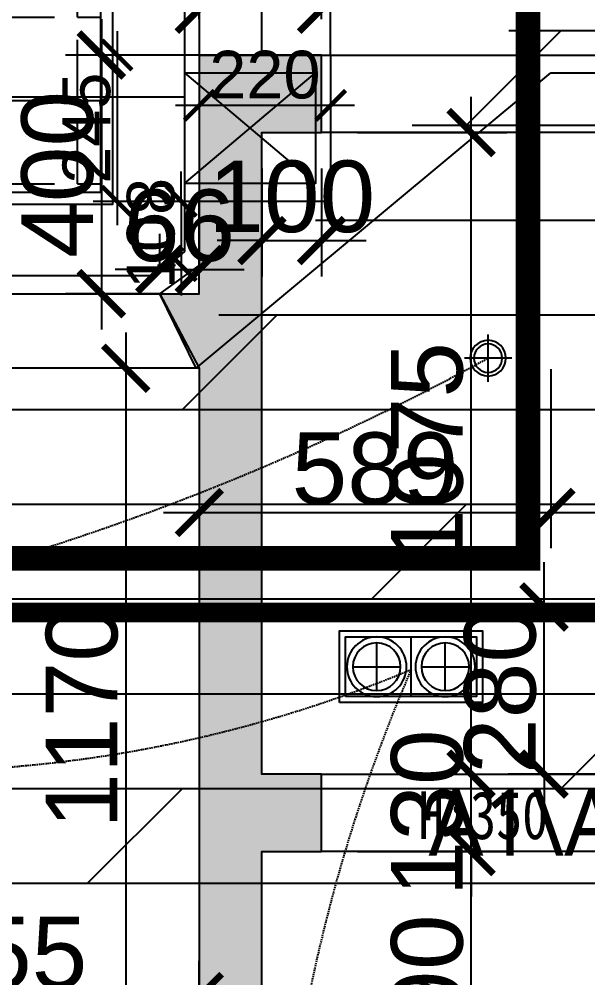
# Model space of a CAD drawing. Header units: millimetres. Extents: x 148889 to 229003, y -70503 to 111106.
# Drawn here: x 209820 to 210773, y 62756 to 64363 of the extents above; entities that cross this region are included whole.
import ezdxf
from ezdxf.lldxf.tags import DXFTag

# ---------------------------------------------------------------- set-up
doc = ezdxf.new("R2010")
doc.units = ezdxf.units.MM
doc.header["$PDMODE"] = 3
doc.linetypes.add('DASHED2', pattern=[0.375, 0.25, -0.125])
for name, color, linetype in [('C-灯具1', 2, 'Continuous'), ('C-造型线1(造型分割)', 4, 'Continuous'), ('F-地坪1(分割线)', 16, 'Continuous'), ('F-地坪3(地台)', 6, 'Continuous'), ('P-原墙线', 7, 'Continuous'), ('P-完成面', 1, 'Continuous'), ('P-开关', 7, 'DASHED2'), ('P-捣墙线', 250, 'Continuous'), ('P-插座', 1, 'Continuous'), ('P-新墙线', 4, 'Continuous'), ('P-水路', 7, 'Continuous'), ('P-间墙尺寸', 6, 'Continuous')]:
    doc.layers.add(name, color=color, linetype=linetype)
doc.styles.add('Arial', font='arial.ttf')
doc.styles.add('宋体', font='SimSun.ttf')
tags = doc.linetypes.add('ACAD_ISO03W100', pattern=[30, 12, -18]).pattern_tags.tags
tags[6:7] = [DXFTag(74, 4), DXFTag(75, 0), DXFTag(340, '0'), DXFTag(46, 1.0), DXFTag(50, 0.0), DXFTag(44, 0.0), DXFTag(45, 0.0)]
tags[4:5] = [DXFTag(74, 4), DXFTag(75, 0), DXFTag(340, '0'), DXFTag(46, 1.0), DXFTag(50, 0.0), DXFTag(44, 0.0), DXFTag(45, 0.0)]
doc.dimstyles.new('1比40', dxfattribs={"dimscale": 40, "dimtxt": 2, "dimasz": 1.25, "dimexe": 1, "dimexo": 1, "dimgap": 0.25, "dimtad": 1, "dimdec": 0, "dimrnd": 0.005, "dimzin": 0, "dimdsep": 46, "dimtxsty": 'Arial', "dimblk": 'ARCHTICK', "dimcen": 0.125, "dimdle": 1, "dimclrd": 44, "dimclre": 44, "dimclrt": 50, "dimadec": 0, "dimazin": 0, "dimtfac": 1, "dimtdec": 0, "dimtix": 1, "dimtmove": 2, "dimatfit": 3, "dimldrblk": 'DOT', "dimfxl": 70, "dimtvp": 1, "dimtolj": 1, "dimtzin": 0, "dimarcsym": 0})
doc.dimstyles.new('1比60', dxfattribs={"dimscale": 60, "dimtxt": 2, "dimasz": 1.25, "dimexe": 1, "dimexo": 1, "dimgap": 0.2, "dimtad": 1, "dimdec": 0, "dimrnd": 0.005, "dimzin": 0, "dimdsep": 46, "dimtxsty": 'Arial', "dimblk": 'ARCHTICK', "dimcen": 0.125, "dimdle": 1, "dimclrd": 44, "dimclre": 44, "dimclrt": 50, "dimadec": 0, "dimazin": 0, "dimtfac": 1, "dimtdec": 0, "dimtix": 1, "dimtmove": 2, "dimatfit": 3, "dimldrblk": 'DOT', "dimfxl": 4, "dimfxlon": 1, "dimtvp": 1, "dimtolj": 1, "dimtzin": 0, "dimarcsym": 0})

# ---------------------------------------------------------------- blocks, each defined once
blk = doc.blocks.new('22323')
at = {"layer": 'C-灯具1', "color": 252}
for p, q in [((9747827.2, 6855685.6), (9747827.2, 6855605.6)), ((9747884.7, 6855695.6), (9747884.7, 6855595.6)), ((9747942.2, 6855685.6), (9747942.2, 6855605.6)), ((9747787.2, 6855645.6), (9747867.2, 6855645.6)), ((9747902.2, 6855645.6), (9747982.2, 6855645.6))]:
    blk.add_line(p, q, dxfattribs=at)
at = {"layer": 'C-灯具1'}
blk.add_lwpolyline([(9747764.7, 6855705.6), (9747764.7, 6855585.6), (9748004.7, 6855585.6), (9748004.7, 6855705.6)], close=True, dxfattribs=at)
at = {"layer": 'C-灯具1', "color": 252}
blk.add_lwpolyline([(9747774.7, 6855695.6), (9747774.7, 6855595.6), (9747994.7, 6855595.6), (9747994.7, 6855695.6)], close=True, dxfattribs=at)
for centre in [(9747827.2, 6855645.6), (9747942.2, 6855645.6)]:
    blk.add_circle(centre, 50, dxfattribs=at)
at = {"layer": 'C-灯具1'}
for centre in [(9747827.2, 6855645.6), (9747942.2, 6855645.6)]:
    blk.add_circle(centre, 40, dxfattribs=at)
blk = doc.blocks.new('htru')
at = {"layer": 'C-造型线1(造型分割)', "color": 250}
for p, q in [((207746.9, 65357.5), (207746.9, 63857.5)), ((208046.9, 65357.5), (208046.9, 63857.5)), ((208346.9, 65357.5), (208346.9, 63857.5)), ((208646.9, 65357.5), (208646.9, 63857.5)), ((208946.9, 65357.5), (208946.9, 63857.5)), ((209246.9, 65357.5), (209246.9, 63857.5)), ((209546.9, 65357.5), (209546.9, 63857.5)), ((207606.9, 65057.5), (209846.9, 65057.5)), ((207606.9, 64757.5), (209846.9, 64757.5)), ((207606.9, 64457.5), (209846.9, 64457.5)), ((207606.9, 64157.5), (209846.9, 64157.5))]:
    blk.add_line(p, q, dxfattribs=at)
blk = doc.blocks.new('_ArchTick')
at = {"color": 0, "linetype": 'ByBlock', "const_width": 0.15}
blk.add_lwpolyline([(-0.5, -0.5), (0.5, 0.5)], dxfattribs=at)
blk = doc.blocks.new('*D870')
at = {"layer": 'Defpoints', "color": 0}
for p in [(210121.9, 63943), (210055.7, 63902.5), (210121.9, 63902.5)]:
    blk.add_point(p, dxfattribs=at)
at = {"layer": 'P-捣墙线', "color": 44, "lineweight": -2}
for p, q in [((210055.7, 63943), (210055.7, 64003)), ((210121.9, 63943), (210121.9, 64003)), ((210055.7, 63943), (209980.7, 63943)), ((210055.7, 63943), (210121.9, 63943)), ((210121.9, 63943), (210196.9, 63943))]:
    blk.add_line(p, q, dxfattribs=at)
at = {"layer": 'P-捣墙线', "color": 44, "lineweight": -2, "xscale": 75, "yscale": 75, "zscale": 75}
blk.add_blockref('_ArchTick', (210055.7, 63943), dxfattribs=at)
at = {"layer": 'P-捣墙线', "color": 44, "lineweight": -2, "xscale": 75, "yscale": 75, "zscale": 75, "rotation": 180}
blk.add_blockref('_ArchTick', (210121.9, 63943), dxfattribs=at)
at = {"layer": 'P-捣墙线', "color": 50, "insert": (210088.8, 64016.3), "char_height": 120, "attachment_point": 5, "style": 'Arial'}
blk.add_mtext('\\A1;66', dxfattribs=at)
blk = doc.blocks.new('_Dot')
at = {"color": 0, "linetype": 'ByBlock', "lineweight": -2}
blk.add_line((-0.5, 0), (-1, 0), dxfattribs=at)
at = {"color": 0, "linetype": 'ByBlock', "const_width": 0.5}
blk.add_lwpolyline([(-0.25, 0, 1), (0.25, 0, 1)], format="xyb", close=True, dxfattribs=at)
blk = doc.blocks.new('*D871')
at = {"layer": 'Defpoints', "color": 0}
for p in [(210121.9, 64302.5), (209957.8, 63902.5), (210121.9, 63902.5)]:
    blk.add_point(p, dxfattribs=at)
at = {"layer": 'P-捣墙线', "color": 44, "lineweight": -2}
for p, q in [((209957.8, 64362.5), (209957.8, 63842.5)), ((210061.9, 64302.5), (209897.8, 64302.5)), ((210061.9, 63902.5), (209897.8, 63902.5))]:
    blk.add_line(p, q, dxfattribs=at)
at = {"layer": 'P-捣墙线', "color": 44, "lineweight": -2, "xscale": 75, "yscale": 75, "zscale": 75}
for p, rotation in [((209957.8, 64302.5), 90), ((209957.8, 63902.5), 270)]:
    blk.add_blockref('_ArchTick', p, dxfattribs=dict(at, rotation=rotation))
at = {"layer": 'P-捣墙线', "color": 50, "insert": (209884.5, 64102.5), "char_height": 120, "attachment_point": 5, "rotation": 90, "style": 'Arial'}
blk.add_mtext('\\A1;400', dxfattribs=at)
blk = doc.blocks.new('*D872')
at = {"layer": 'Defpoints', "color": 0}
for p in [(210326.9, 64379.2), (210121.9, 64302.5), (210326.9, 64302.5)]:
    blk.add_point(p, dxfattribs=at)
at = {"layer": 'P-捣墙线', "color": 44, "lineweight": -2}
for p, q in [((210121.9, 64362.5), (210121.9, 64439.2)), ((210326.9, 64362.5), (210326.9, 64439.2)), ((210121.9, 64379.2), (210046.9, 64379.2)), ((210121.9, 64379.2), (210326.9, 64379.2)), ((210326.9, 64379.2), (210401.9, 64379.2))]:
    blk.add_line(p, q, dxfattribs=at)
at = {"layer": 'P-捣墙线', "color": 44, "lineweight": -2, "xscale": 75, "yscale": 75, "zscale": 75}
blk.add_blockref('_ArchTick', (210121.9, 64379.2), dxfattribs=at)
at = {"layer": 'P-捣墙线', "color": 44, "lineweight": -2, "xscale": 75, "yscale": 75, "zscale": 75, "rotation": 180}
blk.add_blockref('_ArchTick', (210326.9, 64379.2), dxfattribs=at)
at = {"layer": 'P-捣墙线', "color": 50, "insert": (210224.4, 64452.5), "char_height": 120, "attachment_point": 5, "style": 'Arial'}
blk.add_mtext('\\A1;205', dxfattribs=at)
blk = doc.blocks.new('*D873')
at = {"layer": 'Defpoints', "color": 0}
for p in [(211096.9, 64379.2), (210326.9, 64302.5), (211096.9, 64302.5)]:
    blk.add_point(p, dxfattribs=at)
at = {"layer": 'P-捣墙线', "color": 44, "lineweight": -2}
for p, q in [((210326.9, 64362.5), (210326.9, 64439.2)), ((211096.9, 64362.5), (211096.9, 64439.2)), ((210266.9, 64379.2), (211156.9, 64379.2))]:
    blk.add_line(p, q, dxfattribs=at)
at = {"layer": 'P-捣墙线', "color": 44, "lineweight": -2, "xscale": 75, "yscale": 75, "zscale": 75, "rotation": 180}
blk.add_blockref('_ArchTick', (210326.9, 64379.2), dxfattribs=at)
at = {"layer": 'P-捣墙线', "color": 44, "lineweight": -2, "xscale": 75, "yscale": 75, "zscale": 75}
blk.add_blockref('_ArchTick', (211096.9, 64379.2), dxfattribs=at)
at = {"layer": 'P-捣墙线', "color": 50, "insert": (210711.9, 64452.5), "char_height": 120, "attachment_point": 5, "style": 'Arial'}
blk.add_mtext('\\A1;770', dxfattribs=at)
blk = doc.blocks.new('*D875')
at = {"layer": 'Defpoints', "color": 0}
for p in [(210226.9, 64172.5), (210326.9, 64172.5), (210326.9, 63991.6)]:
    blk.add_point(p, dxfattribs=at)
at = {"layer": 'P-捣墙线', "color": 44, "lineweight": -2}
for p, q in [((210226.9, 64112.5), (210226.9, 63931.6)), ((210326.9, 64112.5), (210326.9, 63931.6)), ((210226.9, 63991.6), (210151.9, 63991.6)), ((210226.9, 63991.6), (210326.9, 63991.6)), ((210326.9, 63991.6), (210401.9, 63991.6))]:
    blk.add_line(p, q, dxfattribs=at)
at = {"layer": 'P-捣墙线', "color": 44, "lineweight": -2, "xscale": 75, "yscale": 75, "zscale": 75}
blk.add_blockref('_ArchTick', (210226.9, 63991.6), dxfattribs=at)
at = {"layer": 'P-捣墙线', "color": 44, "lineweight": -2, "xscale": 75, "yscale": 75, "zscale": 75, "rotation": 180}
blk.add_blockref('_ArchTick', (210326.9, 63991.6), dxfattribs=at)
at = {"layer": 'P-捣墙线', "color": 50, "insert": (210276.9, 64064.8), "char_height": 120, "attachment_point": 5, "style": 'Arial'}
blk.add_mtext('\\A1;100', dxfattribs=at)
blk = doc.blocks.new('*D880')
at = {"layer": 'Defpoints', "color": 0}
for p in [(210326.9, 62967.5), (210577.5, 62967.5), (209676.9, 62477.5)]:
    blk.add_point(p, dxfattribs=at)
at = {"layer": 'P-捣墙线', "color": 44, "lineweight": -2}
for p, q in [((210577.5, 62417.5), (210577.5, 63027.5)), ((210386.9, 62967.5), (210637.5, 62967.5)), ((210337.5, 62477.5), (210637.5, 62477.5))]:
    blk.add_line(p, q, dxfattribs=at)
at = {"layer": 'P-捣墙线', "color": 44, "lineweight": -2, "xscale": 75, "yscale": 75, "zscale": 75}
for p, rotation in [((210577.5, 62967.5), 90), ((210577.5, 62477.5), 270)]:
    blk.add_blockref('_ArchTick', p, dxfattribs=dict(at, rotation=rotation))
at = {"layer": 'P-捣墙线', "color": 50, "insert": (210504.2, 62722.5), "char_height": 120, "attachment_point": 5, "rotation": 90, "style": 'Arial'}
blk.add_mtext('\\A1;490', dxfattribs=at)
blk = doc.blocks.new('*D881')
at = {"layer": 'Defpoints', "color": 0}
for p in [(210326.9, 63097.5), (210577.5, 63097.5), (210326.9, 62967.5)]:
    blk.add_point(p, dxfattribs=at)
at = {"layer": 'P-捣墙线', "color": 44, "lineweight": -2}
for p, q in [((210577.5, 63097.5), (210577.5, 63172.5)), ((210386.9, 63097.5), (210637.5, 63097.5)), ((210577.5, 62967.5), (210577.5, 63097.5)), ((210386.9, 62967.5), (210637.5, 62967.5)), ((210577.5, 62967.5), (210577.5, 62892.5))]:
    blk.add_line(p, q, dxfattribs=at)
at = {"layer": 'P-捣墙线', "color": 44, "lineweight": -2, "xscale": 75, "yscale": 75, "zscale": 75}
for p, rotation in [((210577.5, 63097.5), 270), ((210577.5, 62967.5), 90)]:
    blk.add_blockref('_ArchTick', p, dxfattribs=dict(at, rotation=rotation))
at = {"layer": 'P-捣墙线', "color": 50, "insert": (210504.2, 63032.5), "char_height": 120, "attachment_point": 5, "rotation": 90, "style": 'Arial'}
blk.add_mtext('\\A1;130', dxfattribs=at)
blk = doc.blocks.new('*D882')
at = {"layer": 'Defpoints', "color": 0}
for p in [(210326.9, 64172.5), (210577.5, 64172.5), (210326.9, 63097.5)]:
    blk.add_point(p, dxfattribs=at)
at = {"layer": 'P-捣墙线', "color": 44, "lineweight": -2}
for p, q in [((210577.5, 63037.5), (210577.5, 64232.5)), ((210386.9, 64172.5), (210637.5, 64172.5)), ((210386.9, 63097.5), (210637.5, 63097.5))]:
    blk.add_line(p, q, dxfattribs=at)
at = {"layer": 'P-捣墙线', "color": 44, "lineweight": -2, "xscale": 75, "yscale": 75, "zscale": 75}
for p, rotation in [((210577.5, 64172.5), 90), ((210577.5, 63097.5), 270)]:
    blk.add_blockref('_ArchTick', p, dxfattribs=dict(at, rotation=rotation))
at = {"layer": 'P-捣墙线', "color": 50, "insert": (210504.2, 63635), "char_height": 120, "attachment_point": 5, "rotation": 90, "style": 'Arial'}
blk.add_mtext('\\A1;1075', dxfattribs=at)
blk = doc.blocks.new('*D883')
at = {"layer": 'Defpoints', "color": 0}
for p in [(210121.9, 63777.5), (209998.7, 62607.5), (210121.9, 62607.5)]:
    blk.add_point(p, dxfattribs=at)
at = {"layer": 'P-捣墙线', "color": 44, "lineweight": -2}
for p, q in [((209998.7, 63837.5), (209998.7, 62547.5)), ((210061.9, 63777.5), (209938.7, 63777.5)), ((210061.9, 62607.5), (209938.7, 62607.5))]:
    blk.add_line(p, q, dxfattribs=at)
at = {"layer": 'P-捣墙线', "color": 44, "lineweight": -2, "xscale": 75, "yscale": 75, "zscale": 75}
for p, rotation in [((209998.7, 63777.5), 90), ((209998.7, 62607.5), 270)]:
    blk.add_blockref('_ArchTick', p, dxfattribs=dict(at, rotation=rotation))
at = {"layer": 'P-捣墙线', "color": 50, "insert": (209925.5, 63192.5), "char_height": 120, "attachment_point": 5, "rotation": 90, "style": 'Arial'}
blk.add_mtext('\\A1;1170', dxfattribs=at)
blk = doc.blocks.new('*D884')
at = {"layer": 'Defpoints', "color": 0}
for p in [(209466.9, 62724.6), (209466.9, 62607.5), (210121.9, 62607.5)]:
    blk.add_point(p, dxfattribs=at)
at = {"layer": 'P-捣墙线', "color": 44, "lineweight": -2}
for p, q in [((209466.9, 62667.5), (209466.9, 62784.6)), ((210121.9, 62667.5), (210121.9, 62784.6)), ((210181.9, 62724.6), (209406.9, 62724.6))]:
    blk.add_line(p, q, dxfattribs=at)
at = {"layer": 'P-捣墙线', "color": 44, "lineweight": -2, "xscale": 75, "yscale": 75, "zscale": 75, "rotation": 180}
blk.add_blockref('_ArchTick', (209466.9, 62724.6), dxfattribs=at)
at = {"layer": 'P-捣墙线', "color": 44, "lineweight": -2, "xscale": 75, "yscale": 75, "zscale": 75}
blk.add_blockref('_ArchTick', (210121.9, 62724.6), dxfattribs=at)
at = {"layer": 'P-捣墙线', "color": 50, "insert": (209794.4, 62797.9), "char_height": 120, "attachment_point": 5, "style": 'Arial'}
blk.add_mtext('\\A1;655', dxfattribs=at)
blk = doc.blocks.new('*D908')
at = {"layer": 'Defpoints', "color": 0}
for p in [(210121.9, 64302.5), (210341.9, 64302.5), (210341.9, 64218.2)]:
    blk.add_point(p, dxfattribs=at)
at = {"layer": 'P-间墙尺寸', "color": 44, "lineweight": -2}
for p, q in [((210121.9, 64262.5), (210121.9, 64178.2)), ((210341.9, 64262.5), (210341.9, 64178.2)), ((210081.9, 64218.2), (210381.9, 64218.2))]:
    blk.add_line(p, q, dxfattribs=at)
at = {"layer": 'P-间墙尺寸', "color": 44, "lineweight": -2, "xscale": 50, "yscale": 50, "zscale": 50, "rotation": 180}
blk.add_blockref('_ArchTick', (210121.9, 64218.2), dxfattribs=at)
at = {"layer": 'P-间墙尺寸', "color": 44, "lineweight": -2, "xscale": 50, "yscale": 50, "zscale": 50}
blk.add_blockref('_ArchTick', (210341.9, 64218.2), dxfattribs=at)
at = {"layer": 'P-间墙尺寸', "color": 50, "insert": (210231.9, 64269.1), "char_height": 80, "attachment_point": 5, "style": 'Arial'}
blk.add_mtext('\\A1;220', dxfattribs=at)
blk = doc.blocks.new('*D909')
at = {"layer": 'Defpoints', "color": 0}
for p in [(210341.9, 64302.5), (209984.1, 64057.2), (210341.9, 64057.2)]:
    blk.add_point(p, dxfattribs=at)
at = {"layer": 'P-间墙尺寸', "color": 44, "lineweight": -2}
for p, q in [((209984.1, 64342.5), (209984.1, 64017.2)), ((210301.9, 64302.5), (209944.1, 64302.5)), ((210301.9, 64057.2), (209944.1, 64057.2))]:
    blk.add_line(p, q, dxfattribs=at)
at = {"layer": 'P-间墙尺寸', "color": 44, "lineweight": -2, "xscale": 50, "yscale": 50, "zscale": 50}
for p, rotation in [((209984.1, 64302.5), 90), ((209984.1, 64057.2), 270)]:
    blk.add_blockref('_ArchTick', p, dxfattribs=dict(at, rotation=rotation))
at = {"layer": 'P-间墙尺寸', "color": 50, "insert": (209933.2, 64179.9), "char_height": 80, "attachment_point": 5, "rotation": 90, "style": 'Arial'}
blk.add_mtext('\\A1;245', dxfattribs=at)
blk = doc.blocks.new('*D910')
at = {"layer": 'Defpoints', "color": 0}
for p in [(210123, 64057.2), (210091.8, 63949.5), (210121.9, 63949.5)]:
    blk.add_point(p, dxfattribs=at)
at = {"layer": 'P-间墙尺寸', "color": 44, "lineweight": -2}
for p, q in [((210091.8, 64057.2), (210091.8, 64107.2)), ((210083, 64057.2), (210051.8, 64057.2)), ((210091.8, 64057.2), (210091.8, 63949.5)), ((210081.9, 63949.5), (210051.8, 63949.5)), ((210091.8, 63949.5), (210091.8, 63899.5))]:
    blk.add_line(p, q, dxfattribs=at)
at = {"layer": 'P-间墙尺寸', "color": 44, "lineweight": -2, "xscale": 50, "yscale": 50, "zscale": 50}
for p, rotation in [((210091.8, 64057.2), 270), ((210091.8, 63949.5), 90)]:
    blk.add_blockref('_ArchTick', p, dxfattribs=dict(at, rotation=rotation))
at = {"layer": 'P-间墙尺寸', "color": 50, "insert": (210041, 64003.4), "char_height": 80, "attachment_point": 5, "rotation": 90, "style": 'Arial'}
blk.add_mtext('\\A1;108', dxfattribs=at)
blk = doc.blocks.new('*D912')
at = {"layer": 'Defpoints', "color": 0}
for p in [(210711.2, 64272.5), (210121.9, 63777.5), (210711.2, 63535.8)]:
    blk.add_point(p, dxfattribs=at)
at = {"layer": 'P-间墙尺寸', "color": 44, "lineweight": -2}
for p, q in [((210711.2, 63775.8), (210711.2, 63475.8)), ((210121.9, 63717.5), (210121.9, 63475.8)), ((210061.9, 63535.8), (210771.2, 63535.8))]:
    blk.add_line(p, q, dxfattribs=at)
at = {"layer": 'P-间墙尺寸', "color": 44, "lineweight": -2, "xscale": 75, "yscale": 75, "zscale": 75, "rotation": 180}
blk.add_blockref('_ArchTick', (210121.9, 63535.8), dxfattribs=at)
at = {"layer": 'P-间墙尺寸', "color": 44, "lineweight": -2, "xscale": 75, "yscale": 75, "zscale": 75}
blk.add_blockref('_ArchTick', (210711.2, 63535.8), dxfattribs=at)
at = {"layer": 'P-间墙尺寸', "color": 50, "insert": (210416.5, 63609.1), "char_height": 120, "attachment_point": 5, "style": 'Arial'}
blk.add_mtext('\\A1;589', dxfattribs=at)
blk = doc.blocks.new('*D913')
at = {"layer": 'Defpoints', "color": 0}
for p in [(210711.2, 64272.5), (211331.6, 64272.5), (211331.6, 63535.8)]:
    blk.add_point(p, dxfattribs=at)
at = {"layer": 'P-间墙尺寸', "color": 44, "lineweight": -2}
for p, q in [((210711.2, 63775.8), (210711.2, 63475.8)), ((211331.6, 63775.8), (211331.6, 63475.8)), ((210651.2, 63535.8), (211391.6, 63535.8))]:
    blk.add_line(p, q, dxfattribs=at)
at = {"layer": 'P-间墙尺寸', "color": 44, "lineweight": -2, "xscale": 75, "yscale": 75, "zscale": 75, "rotation": 180}
blk.add_blockref('_ArchTick', (210711.2, 63535.8), dxfattribs=at)
at = {"layer": 'P-间墙尺寸', "color": 44, "lineweight": -2, "xscale": 75, "yscale": 75, "zscale": 75}
blk.add_blockref('_ArchTick', (211331.6, 63535.8), dxfattribs=at)
at = {"layer": 'P-间墙尺寸', "color": 50, "insert": (211021.4, 63609.1), "char_height": 120, "attachment_point": 5, "style": 'Arial'}
blk.add_mtext('\\A1;620', dxfattribs=at)
blk = doc.blocks.new('*D919')
at = {"layer": 'Defpoints', "color": 0}
for p in [(210699.8, 63377.5), (211331.9, 63377.5), (211331.9, 63097.5)]:
    blk.add_point(p, dxfattribs=at)
at = {"layer": 'P-间墙尺寸', "color": 44, "lineweight": -2}
for p, q in [((210699.8, 63377.5), (210699.8, 63452.5)), ((210939.8, 63377.5), (210639.8, 63377.5)), ((210699.8, 63097.5), (210699.8, 63377.5)), ((210939.8, 63097.5), (210639.8, 63097.5)), ((210699.8, 63097.5), (210699.8, 63022.5))]:
    blk.add_line(p, q, dxfattribs=at)
at = {"layer": 'P-间墙尺寸', "color": 44, "lineweight": -2, "xscale": 75, "yscale": 75, "zscale": 75}
for p, rotation in [((210699.8, 63377.5), 270), ((210699.8, 63097.5), 90)]:
    blk.add_blockref('_ArchTick', p, dxfattribs=dict(at, rotation=rotation))
at = {"layer": 'P-间墙尺寸', "color": 50, "insert": (210626.5, 63237.5), "char_height": 120, "attachment_point": 5, "rotation": 90, "style": 'Arial'}
blk.add_mtext('\\A1;280', dxfattribs=at)
blk = doc.blocks.new('A$C01C20CD7')
at = {"layer": 'C-灯具1'}
for p, q in [((52.8, 105.7, 2984.9), (52.8, 0, 2984.9)), ((0, 52.8, 2984.9), (105.7, 52.8, 2984.9))]:
    blk.add_line(p, q, dxfattribs=at)
for radius in [39.9, 31.7]:
    blk.add_circle((52.8, 52.8, 2984.9), radius, dxfattribs=at)

msp = doc.modelspace()

# ---------------------------------------------------------------- hatches: boundary and pattern name
at = {"layer": 'F-地坪3(地台)'}
h = msp.add_hatch(dxfattribs=at)
h.set_pattern_fill('ANGLE', color=252, scale=20, style=0)
h.set_pattern_definition([(0, (1065.91, 60594.08), (0, 139.7), [101.6, -38.1]), (90, (1065.91, 60594.08), (-139.7, 9e-15), [101.6, -38.1])])
h.paths.add_polyline_path([(209956.9, 65292.5), (209436.9, 65292.5), (209436.9, 65131.1, -0.295382), (209448.8, 65095), (209436.9, 65048.8), (209436.9, 64072.5), (209956.9, 64072.5)])
at = {"layer": 'P-捣墙线'}
h = msp.add_hatch(dxfattribs=at)
h.set_pattern_fill('CORK', color=256, scale=15, style=0)
h.set_pattern_definition([(0, (-121213.877, 79628.19), (0, 47.625), []), (135, (-121190.06, 79604.38), (-95.25004, -95.25004), [67.35195, -67.35195]), (135, (-121178.16, 79604.38), (-95.25004, -95.25004), [67.35195, -67.35195]), (135, (-121166.25, 79604.38), (-95.25004, -95.25004), [67.35195, -67.35195])])
h.paths.add_polyline_path([(212216.9, 65672.5), (212096.9, 65672.5), (212096.9, 64302.5), (211096.9, 64302.5), (211096.9, 64172.5), (212216.9, 64172.5)])
h.paths.add_polyline_path([(215696.9, 62867.5), (215696.9, 63097.5), (212296.9, 63097.5), (212296.9, 62867.5)])
h.paths.add_polyline_path([(211331.9, 62867.5), (211426.9, 62867.5), (211426.9, 63097.5), (211331.9, 63097.5)])
h.paths.add_polyline_path([(211006.9, 63097.5), (210911.9, 63097.5), (210911.9, 62967.5), (211006.9, 62967.5)], flags=17)
h.paths.add_polyline_path([(210326.9, 62967.5), (210326.9, 63097.5), (210226.9, 63097.5), (210226.9, 64172.5), (210326.9, 64172.5), (210326.9, 64302.5), (210121.9, 64302.5), (210121.9, 64057.2), (210121.9, 63949.5), (210121.9, 63902.5), (210055.7, 63902.5), (210121.9, 63777.5), (210121.9, 62607.5), (209466.9, 62607.5), (209466.9, 62477.5), (209566.9, 62477.5), (209566.9, 61177.5), (209796.9, 61177.5), (209796.9, 61277.5), (211101.9, 61277.5), (211101.9, 61177.5), (211331.9, 61177.5), (211331.9, 62477.5), (211196.9, 62477.5), (211196.9, 61407.5), (209676.9, 61407.5), (209676.9, 62477.5), (210226.9, 62477.5), (210226.9, 62967.5)])
h.paths.add_polyline_path([(209205.7, 63777.5), (209205.7, 63902.5), (208821.9, 63902.5), (208821.9, 63777.5)])
h.paths.add_polyline_path([(207951.9, 65472.5), (207826.9, 65472.5), (207826.9, 63902.5), (207826.9, 63677.5), (207951.9, 63677.5), (207951.9, 63777.5), (208051.9, 63777.5), (208051.9, 63902.5), (207951.9, 63902.5)])
h.paths.add_polyline_path([(207326.9, 62477.5), (207326.9, 62597.5), (206146.9, 62597.5), (206146.9, 62477.5)])
h.paths.add_polyline_path([(208246.9, 62477.5), (208346.9, 62477.5), (208346.9, 62607.5), (208246.9, 62607.5)])
h.paths.add_polyline_path([(205726.9, 63377.5), (205526.9, 63377.5), (205526.9, 62697.5), (205726.9, 62697.5)])
h.paths.add_polyline_path([(205726.9, 65527.5), (205526.9, 65527.5), (205526.9, 64847.5), (205726.9, 64847.5)])
h.paths.add_polyline_path([(207666.9, 59602.5), (207666.9, 59722.5), (206146.9, 59722.5), (206146.9, 59602.5)])
h.paths.add_polyline_path([(209136.9, 59602.5), (209136.9, 58477.5), (209256.9, 58477.5), (209256.9, 59597.5), (209786.9, 59597.5), (209786.9, 59822.5), (209566.9, 59822.5), (209566.9, 59722.5), (208536.9, 59722.5), (208536.9, 59602.5)])
h.paths.add_polyline_path([(211336.9, 58977.5), (211446.9, 58977.5), (211446.9, 59197.5), (211101.9, 59197.5), (211101.9, 58477.5), (211336.9, 58477.5)])
h.paths.add_polyline_path([(215696.9, 58977.5), (215696.9, 59197.5), (212316.9, 59197.5), (212316.9, 58977.5)])
h.paths.add_polyline_path([(211336.9, 57907.5), (211336.9, 57787.5), (213426.9, 57787.5), (213426.9, 57907.5)])
h.paths.add_polyline_path([(214091.9, 57787.5), (214091.9, 55912.5), (214211.9, 55912.5), (214211.9, 57907.5), (213991.9, 57907.5), (213991.9, 57787.5)])
h.paths.add_polyline_path([(217341.9, 58977.5), (217341.9, 59197.5), (216176.9, 59197.5), (216176.9, 58977.5)])

# ---------------------------------------------------------------- linework, layer by layer
at = {"layer": 'C-造型线1(造型分割)'}
msp.add_line((210116.8, 63777.5), (207826.9, 63777.5), dxfattribs=at)
at = {"layer": 'F-地坪1(分割线)', "color": 250}
for p, q in [((210569.7, 64184.8), (210728.5, 64343.5)), ((210640.7, 64343.5), (211356.9, 64343.5)), ((210478.7, 64184.7), (211356.9, 64184.7)), ((210316.6, 64026), (211356.9, 64026)), ((210093.5, 63708.5), (210252.2, 63867.3)), ((210154.6, 63867.2), (211356.9, 63867.2)), ((207826.9, 63708.5), (211356.9, 63708.5)), ((207826.9, 63549.7), (211356.9, 63549.7)), ((210411, 63391), (210569.7, 63549.8)), ((207826.9, 63391), (211291.3, 63391)), ((207826.9, 63232.2), (211107, 63232.2)), ((210728.5, 63073.5), (210887.2, 63232.3)), ((207826.9, 63073.5), (211031.9, 63073.5)), ((209934.7, 62914.8), (210093.5, 63073.5)), ((207826.9, 62914.7), (211031.9, 62914.7))]:
    msp.add_line(p, q, dxfattribs=at)
at = {"layer": 'F-地坪3(地台)', "color": 252}
for points in [[(209416.9, 64052.5), (209976.9, 64052.5), (209976.9, 65312.5), (209416.9, 65312.5)], [(209436.9, 64072.5), (209956.9, 64072.5), (209956.9, 65292.5), (209436.9, 65292.5)]]:
    msp.add_lwpolyline(points, close=True, dxfattribs=at)
at = {"layer": 'P-原墙线'}
for p, q in [((210226.9, 64302.5), (210226.9, 65992.5)), ((210121.9, 65472.5), (210121.9, 64302.5)), ((209205.7, 63902.5), (210055.7, 63902.5)), ((210121.9, 63777.5), (209205.7, 63777.5))]:
    msp.add_line(p, q, dxfattribs=at)
at = {"layer": 'P-完成面'}
for p, q in [((210096.9, 64272.5), (210316.9, 64087.2)), ((210096.9, 64087.2), (210316.9, 64272.5))]:
    msp.add_line(p, q, dxfattribs=at)
for points in [[(208381.9, 63932.5), (207856.9, 63932.5), (207856.9, 65432.5), (210096.9, 65432.5), (210096.9, 63973.3), (210049.5, 63932.5), (209211.9, 63932.5)], [(210096.9, 64272.5), (210316.9, 64272.5), (210316.9, 64087.2), (210096.9, 64087.2)]]:
    msp.add_lwpolyline(points, dxfattribs=at)
at = {"layer": 'P-开关', "ltscale": 10}
for centre, radius, start, end in [((208559.4, 67542.9), 4270.7, 272.8182, 298.6342), ((209626.9, 65309.2), 2206.9, 247.347, 292.653), ((213043.7, 62168.7), 2794.1, 156.7325, 203.2675)]:
    msp.add_arc(centre, radius, start, end, dxfattribs=at)
at = {"layer": 'P-捣墙线', "color": 8}
for p, q in [((210326.9, 64302.5), (210121.9, 64302.5)), ((210121.9, 63949.5), (210121.9, 64057.2))]:
    msp.add_line(p, q, dxfattribs=at)
for points in [[(210121.9, 63777.5), (210121.9, 62607.5), (209466.9, 62607.5), (209466.9, 62477.5), (209566.9, 62477.5), (209566.9, 61177.5), (209796.9, 61177.5), (209796.9, 61277.5), (211101.9, 61277.5), (211101.9, 61177.5), (211331.9, 61177.5), (211331.9, 62477.5), (211196.9, 62477.5), (211196.9, 61407.5), (209676.9, 61407.5), (209676.9, 62477.5), (210226.9, 62477.5), (210226.9, 62967.5), (210326.9, 62967.5), (210326.9, 63097.5), (210226.9, 63097.5), (210226.9, 64172.5), (210326.9, 64172.5), (210326.9, 64302.5)], [(210121.9, 64302.5), (210121.9, 64057.2)], [(210055.7, 63902.5), (210121.9, 63902.5), (210121.9, 63949.5)], [(210055.7, 63902.5), (210121.9, 63777.5)]]:
    msp.add_lwpolyline(points, dxfattribs=at)
at = {"layer": 'P-捣墙线'}
for points in [[(210326.9, 64302.5), (211096.9, 64302.5), (211096.9, 64172.5), (210326.9, 64172.5)], [(210326.9, 63097.5), (210911.9, 63097.5), (210911.9, 62967.5), (210326.9, 62967.5)]]:
    msp.add_lwpolyline(points, close=True, dxfattribs=at)
at = {"layer": 'P-新墙线'}
for p, q in [((210341.9, 64302.5), (210341.9, 64402.5)), ((210116.8, 63777.5), (210711.2, 64272.5)), ((210711.2, 64272.5), (211331.6, 64272.5)), ((210055.7, 63902.5), (210121.9, 63949.5)), ((210116.8, 63777.5), (210055.7, 63902.5))]:
    msp.add_line(p, q, dxfattribs=at)
msp.add_lwpolyline([(210121.9, 64302.5), (210341.9, 64302.5), (210341.9, 64057.2), (210121.9, 64057.2), (210121.9, 63949.5)], dxfattribs=at)
at = {"layer": 'P-水路', "color": 5, "const_width": 33.2}
msp.add_lwpolyline([(209746.4, 61902.6), (209746.4, 63368.1), (211148, 63368.1), (211148, 64732.2), (210452.1, 64732.2), (211148, 64732.2), (211148, 65938.6), (210618.1, 65938.6), (210618.1, 66189.8), (210618.1, 65938.6), (211603.2, 65938.6), (211603.2, 66262.5)], dxfattribs=at)
at = {"layer": 'P-水路', "color": 1, "linetype": 'ACAD_ISO03W100', "ltscale": 0.1, "const_width": 41.6}
msp.add_lwpolyline([(208773.5, 63459.1), (210672.9, 63459.1), (210672.9, 64584), (210462.1, 64584), (210672.9, 64584), (210672.9, 64584), (210672.9, 64584), (210672.9, 64584)], dxfattribs=at)

# ---------------------------------------------------------------- block references
at = {"layer": 'C-灯具1', "xscale": -0.7496251873672009, "yscale": 0.7496251873672009, "zscale": 0.7496251874062949, "rotation": 270}
msp.add_blockref('A$C01C20CD7', (210566.4, 63754.9, -2237.5), dxfattribs=at)
at = {"layer": 'C-灯具1', "xscale": -1, "rotation": 180}
msp.add_blockref('22323', (-9537407.9, 6918922.9), dxfattribs=at)
at = {"layer": 'C-造型线1(造型分割)'}
msp.add_blockref('htru', (250, 75), dxfattribs=at)

# ---------------------------------------------------------------- texts
at = {"layer": 'P-开关', "ltscale": 10, "insert": (210506.4, 63071.1), "char_height": 110.25, "attachment_point": 1, "style": '宋体'}
msp.add_mtext_dynamic_manual_height_columns('{\\fMicrosoft YaHei|b0|i0|c134|p34;A\\fMicrosoft YaHei|b0|i0|c0|p34;1\\fMicrosoft YaHei|b0|i0|c134|p34;\\\\A\\fMicrosoft YaHei|b0|i0|c0|p34;2}', width=853.972, gutter_width=12.5, heights=[0], dxfattribs=at)
at = {"layer": 'P-插座', "insert": (210488.9, 63068.5, -33), "char_height": 80, "width": 709.117, "attachment_point": 1, "style": '宋体'}
msp.add_mtext('{\\W0.8;H:350}', dxfattribs=at)

# ---------------------------------------------------------------- dimensions: what is measured, and where the dimension line sits
at = {"layer": 'P-捣墙线', "color": 8}
for base, p1, p2, picture, middle in [((210326.9, 64379.2), (210121.9, 64302.5), (210326.9, 64302.5), '*D872', (210224.4, 64452.5)), ((211096.9, 64379.2), (210326.9, 64302.5), (211096.9, 64302.5), '*D873', (210711.9, 64452.5)), ((210326.9, 63991.6), (210226.9, 64172.5), (210326.9, 64172.5), '*D875', (210276.9, 64064.8)), ((210121.9, 63943), (210055.7, 63902.5), (210121.9, 63902.5), '*D870', (210088.8, 64016.3)), ((209466.9, 62724.6), (210121.9, 62607.5), (209466.9, 62607.5), '*D884', (209794.4, 62797.9))]:
    dim = msp.add_linear_dim(base=base, p1=p1, p2=p2, dimstyle='1比60', dxfattribs=at)
    dim.commit()
    dim.dimension.update_dxf_attribs({"geometry": picture, "text_midpoint": middle})
for base, p1, p2, picture, middle in [((209957.8, 63902.5), (210121.9, 64302.5), (210121.9, 63902.5), '*D871', (209884.5, 64102.5)), ((210577.5, 64172.5), (210326.9, 63097.5), (210326.9, 64172.5), '*D882', (210504.2, 63635)), ((209998.7, 62607.5), (210121.9, 63777.5), (210121.9, 62607.5), '*D883', (209925.5, 63192.5)), ((210577.5, 63097.5), (210326.9, 62967.5), (210326.9, 63097.5), '*D881', (210504.2, 63032.5)), ((210577.5, 62967.5), (209676.9, 62477.5), (210326.9, 62967.5), '*D880', (210504.2, 62722.5))]:
    dim = msp.add_linear_dim(base=base, p1=p1, p2=p2, angle=90, dimstyle='1比60', dxfattribs=at)
    dim.commit()
    dim.dimension.update_dxf_attribs({"geometry": picture, "text_midpoint": middle})
at = {"layer": 'P-间墙尺寸'}
for base, p1, p2, dimstyle, picture, middle in [((209984.1, 64057.2), (210341.9, 64302.5), (210341.9, 64057.2), '1比40', '*D909', (209933.2, 64179.9)), ((210091.8, 63949.5), (210123, 64057.2), (210121.9, 63949.5), '1比40', '*D910', (210041, 64003.4)), ((210699.8, 63377.5), (211331.9, 63097.5), (211331.9, 63377.5), '1比60', '*D919', (210626.5, 63237.5))]:
    dim = msp.add_linear_dim(base=base, p1=p1, p2=p2, angle=90, dimstyle=dimstyle, dxfattribs=at)
    dim.commit()
    dim.dimension.update_dxf_attribs({"geometry": picture, "text_midpoint": middle})
for base, p1, p2, dimstyle, picture, middle in [((210341.9, 64218.2), (210121.9, 64302.5), (210341.9, 64302.5), '1比40', '*D908', (210231.9, 64269.1)), ((210711.2, 63535.8), (210121.9, 63777.5), (210711.2, 64272.5), '1比60', '*D912', (210416.5, 63609.1)), ((211331.6, 63535.8), (210711.2, 64272.5), (211331.6, 64272.5), '1比60', '*D913', (211021.4, 63609.1))]:
    dim = msp.add_linear_dim(base=base, p1=p1, p2=p2, dimstyle=dimstyle, dxfattribs=at)
    dim.commit()
    dim.dimension.update_dxf_attribs({"geometry": picture, "text_midpoint": middle})

doc.saveas('drawing.dxf')
